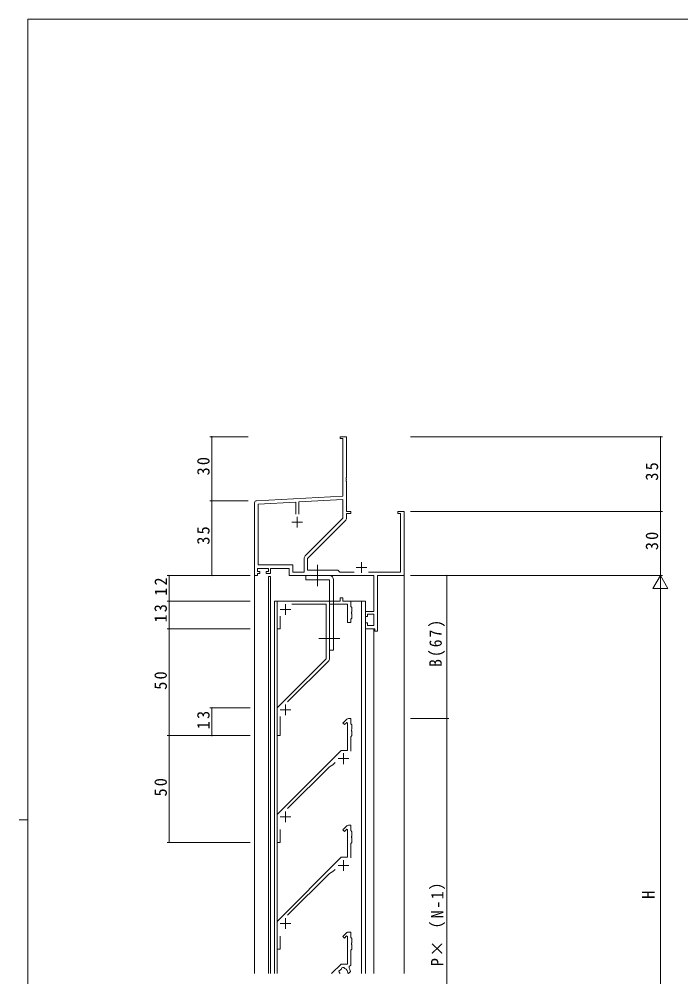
# Model space of a CAD drawing. Units: millimetres, scale not verified. Extents: x -841 to 292, y -594 to 212.
# Drawn here: x -841 to -531.2, y -240.6 to 208 of the extents above; entities that cross this region are included whole.
import ezdxf
from ezdxf.enums import TextEntityAlignment as Align

# ---------------------------------------------------------------- set-up
doc = ezdxf.new("R2010")
doc.units = ezdxf.units.MM
doc.header["$LTSCALE"] = 2
doc.linetypes.add('CHAIN2', pattern=[12, 9, -1, 1, -1])
for name, color, linetype, lineweight in [('0-1_YKK_ZWAK', 7, 'Continuous', 9), ('0-3_YKK_11', 7, 'Continuous', 9), ('0-4_YKK_12', 2, 'Continuous', 9), ('0-5_YKK_D', 6, 'Continuous', 9), ('0-6_YKK_13', 4, 'Continuous', 9)]:
    doc.layers.add(name, color=color, linetype=linetype, lineweight=lineweight)
doc.styles.add('ＭＳ ゴシック', font='')
doc.styles.get('ＭＳ ゴシック').set_extended_font_data('MS Gothic')

msp = doc.modelspace()

# ---------------------------------------------------------------- linework, layer by layer
at = {"layer": '0-1_YKK_ZWAK'}
for p, q in [((-837, -542), (-837, 208)), ((263, 208), (-837, 208)), ((-841, -167), (-837, -167))]:
    msp.add_line(p, q, dxfattribs=at)
at = {"layer": '0-3_YKK_11'}
for p, q in [((-690.782, 12.4), (-690.782, 11.5)), ((-687.782, 12.4), (-690.782, 12.4)), ((-690.782, 11.5), (-689.412, 11.5)), ((-689.412, 11.5), (-689.412, -15.432)), ((-687.782, -6.642), (-687.782, 12.4)), ((-687.902, -6.825), (-687.782, -6.642)), ((-687.902, -7.375), (-687.902, -6.825)), ((-687.782, -7.558), (-687.902, -7.375)), ((-687.902, -7.825), (-687.782, -7.642)), ((-687.902, -8.375), (-687.902, -7.825)), ((-687.782, -8.558), (-687.902, -8.375)), ((-687.782, -7.642), (-687.782, -7.558)), ((-687.782, -22.6), (-687.782, -8.558)), ((-689.412, -15.432), (-729.834, -17.55)), ((-689.412, -17.064), (-710.132, -18.15)), ((-689.412, -25.725), (-689.412, -17.064)), ((-730.782, -18.549), (-730.782, -52.6)), ((-711.432, -18.218), (-729.152, -19.147)), ((-729.152, -19.147), (-729.152, -47.67)), ((-711.432, -23.9), (-711.432, -18.218)), ((-711.432, -23.9), (-711.432, -18.218)), ((-710.132, -18.15), (-710.132, -23.9)), ((-710.782, -25.1), (-710.782, -30.1)), ((-707.085, -43.398), (-689.412, -25.725)), ((-685.782, -22.6), (-687.782, -22.6)), ((-687.782, -23.5), (-685.782, -23.5)), ((-687.782, -25.654), (-687.782, -23.5)), ((-685.782, -23.5), (-685.782, -22.6)), ((-663.782, -22.6), (-663.782, -23.5)), ((-660.782, -22.6), (-663.782, -22.6)), ((-663.782, -23.5), (-662.412, -23.5)), ((-662.412, -23.5), (-662.412, -50.97)), ((-660.782, -52.6), (-660.782, -22.6)), ((-713.282, -27.6), (-708.282, -27.6)), ((-705.982, -44.6), (-688.309, -26.927)), ((-707.612, -50.97), (-707.612, -44.67)), ((-705.982, -50.1), (-705.982, -44.6)), ((-729.482, -50.8), (-729.482, -49.3)), ((-729.482, -49.3), (-724.282, -49.3)), ((-729.152, -47.67), (-712.952, -47.67)), ((-724.282, -49.3), (-724.282, -50.8)), ((-723.282, -49.3), (-714.582, -49.3)), ((-723.282, -51.6), (-723.282, -49.3)), ((-714.582, -49.3), (-714.582, -52.6)), ((-712.952, -47.67), (-712.952, -50.97)), ((-683.282, -48.9), (-678.282, -48.9)), ((-680.782, -46.4), (-680.782, -51.4)), ((-730.782, -52.6), (-729.482, -52.6)), ((-728.382, -50.8), (-729.482, -50.8)), ((-729.482, -51.6), (-728.382, -51.6)), ((-729.482, -52.6), (-729.482, -51.6)), ((-728.382, -51.6), (-728.382, -50.8)), ((-725.382, -50.8), (-725.382, -51.6)), ((-724.282, -50.8), (-725.382, -50.8)), ((-725.382, -51.6), (-723.282, -51.6)), ((-714.582, -52.6), (-674.912, -52.6)), ((-712.952, -50.97), (-707.612, -50.97)), ((-691.782, -50.1), (-705.982, -50.1)), ((-690.912, -50.97), (-691.782, -50.1)), ((-684.132, -50.97), (-690.912, -50.97)), ((-662.412, -50.97), (-677.431, -50.97)), ((-674.912, -52.6), (-674.912, -69.5)), ((-673.282, -52.6), (-660.782, -52.6)), ((-673.282, -78.6), (-673.282, -52.6)), ((-720.282, -64.6), (-690.682, -64.6)), ((-720.282, -77.6), (-720.282, -64.6)), ((-716.282, -66.1), (-716.282, -71.1)), ((-697.282, -66.1), (-713.288, -66.1)), ((-697.282, -91.6), (-697.282, -66.1)), ((-695.782, -66.1), (-695.782, -91.807)), ((-687.282, -66.1), (-695.782, -66.1)), ((-690.682, -63.1), (-689.482, -63.1)), ((-690.682, -64.6), (-690.682, -63.1)), ((-689.482, -63.1), (-689.482, -64.6)), ((-689.482, -64.6), (-685.782, -64.6)), ((-687.282, -74.6), (-687.282, -66.1)), ((-685.782, -64.6), (-685.782, -67.1)), ((-685.782, -67.1), (-685.282, -67.6)), ((-718.782, -68.6), (-713.782, -68.6)), ((-718.782, -71.593), (-718.782, -77.6)), ((-685.282, -69.642), (-685.402, -69.825)), ((-685.402, -69.825), (-685.402, -70.375)), ((-685.402, -70.375), (-685.282, -70.558)), ((-685.282, -67.6), (-685.282, -69.642)), ((-685.282, -70.558), (-685.282, -72.6)), ((-678.782, -69.5), (-678.782, -71.8)), ((-674.912, -69.5), (-678.782, -69.5)), ((-677.982, -71.8), (-677.982, -70.7)), ((-677.982, -70.7), (-674.912, -70.7)), ((-674.912, -70.7), (-674.912, -75.97)), ((-685.782, -74.6), (-687.282, -74.6)), ((-685.282, -72.6), (-685.782, -73.1)), ((-685.782, -73.1), (-685.782, -74.6)), ((-678.782, -71.8), (-677.982, -71.8)), ((-678.782, -74.8), (-678.782, -77.6)), ((-677.982, -74.8), (-678.782, -74.8)), ((-677.982, -75.97), (-677.982, -74.8)), ((-674.912, -75.97), (-677.982, -75.97)), ((-718.782, -77.6), (-720.282, -77.6)), ((-678.782, -77.6), (-674.482, -77.6)), ((-674.482, -77.6), (-674.482, -78.6)), ((-674.482, -78.6), (-673.282, -78.6)), ((-720.282, -114.6), (-697.282, -91.6)), ((-696.075, -92.514), (-715.341, -111.78)), ((-720.282, -127.6), (-720.282, -114.6)), ((-718.782, -115.6), (-713.782, -115.6)), ((-716.282, -113.1), (-716.282, -118.1)), ((-718.782, -118.713), (-718.782, -127.6)), ((-689.435, -121.754), (-687.575, -119.893)), ((-686.868, -119.6), (-685.782, -119.6)), ((-685.782, -119.6), (-685.782, -122.1)), ((-688.728, -122.461), (-689.435, -121.754)), ((-687.652, -121.385), (-688.728, -122.461)), ((-687.282, -121.538), (-687.652, -121.385)), ((-687.282, -134.6), (-687.282, -121.538)), ((-685.782, -122.1), (-685.282, -122.6)), ((-685.282, -124.642), (-685.402, -124.825)), ((-685.402, -124.825), (-685.402, -125.375)), ((-685.402, -125.375), (-685.282, -125.558)), ((-685.282, -122.6), (-685.282, -124.642)), ((-685.282, -125.558), (-685.282, -127.6)), ((-718.782, -127.6), (-720.282, -127.6)), ((-685.282, -127.6), (-685.782, -128.1)), ((-685.782, -128.1), (-685.782, -134.893)), ((-720.282, -164.6), (-690.282, -134.6)), ((-691.582, -138.4), (-686.582, -138.4)), ((-690.282, -134.6), (-687.282, -134.6)), ((-689.082, -135.9), (-689.082, -140.9)), ((-695.755, -142.194), (-715.341, -161.78)), ((-694.082, -141.228), (-695.755, -142.194)), ((-693.113, -140.26), (-694.082, -141.228)), ((-720.282, -177.6), (-720.282, -164.6)), ((-718.782, -165.6), (-713.782, -165.6)), ((-716.282, -163.1), (-716.282, -168.1)), ((-689.435, -171.754), (-687.575, -169.893)), ((-686.868, -169.6), (-685.782, -169.6)), ((-685.782, -169.6), (-685.782, -172.1)), ((-718.782, -171.546), (-718.782, -177.6)), ((-688.728, -172.461), (-689.435, -171.754)), ((-687.652, -171.385), (-688.728, -172.461)), ((-687.282, -171.538), (-687.652, -171.385)), ((-687.282, -184.6), (-687.282, -171.538)), ((-685.782, -172.1), (-685.282, -172.6)), ((-685.282, -174.642), (-685.402, -174.825)), ((-685.402, -174.825), (-685.402, -175.375)), ((-685.282, -172.6), (-685.282, -174.642)), ((-718.782, -177.6), (-720.282, -177.6)), ((-685.282, -177.6), (-685.782, -178.1)), ((-685.782, -178.1), (-685.782, -184.893)), ((-685.402, -175.375), (-685.282, -175.558)), ((-685.282, -175.558), (-685.282, -177.6)), ((-720.282, -214.6), (-690.282, -184.6)), ((-691.582, -188.4), (-686.582, -188.4)), ((-690.282, -184.6), (-687.282, -184.6)), ((-689.082, -185.9), (-689.082, -190.9)), ((-695.755, -192.194), (-715.341, -211.78)), ((-694.082, -191.228), (-695.755, -192.194)), ((-693.113, -190.26), (-694.082, -191.228)), ((-720.282, -227.6), (-720.282, -214.6)), ((-716.282, -213.1), (-716.282, -218.1)), ((-718.782, -215.6), (-713.782, -215.6)), ((-685.782, -219.6), (-686.868, -219.6)), ((-685.782, -222.1), (-685.782, -219.6)), ((-718.782, -221.546), (-718.782, -227.6)), ((-687.575, -219.893), (-689.435, -221.754)), ((-689.435, -221.754), (-688.728, -222.461)), ((-688.728, -222.461), (-687.719, -221.452)), ((-687.719, -221.452), (-687.282, -221.633)), ((-687.282, -221.633), (-687.282, -234.6)), ((-685.282, -222.6), (-685.782, -222.1)), ((-685.282, -224.642), (-685.282, -222.6)), ((-718.782, -227.6), (-720.282, -227.6)), ((-685.782, -228.1), (-685.282, -227.6)), ((-685.782, -235.1), (-685.782, -228.1)), ((-685.402, -224.825), (-685.282, -224.642)), ((-685.402, -225.375), (-685.402, -224.825)), ((-685.282, -225.558), (-685.402, -225.375)), ((-685.282, -227.6), (-685.282, -225.558)), ((-690.282, -234.6), (-694.782, -239.1)), ((-690.654, -237.396), (-690.52, -237.317)), ((-687.282, -234.6), (-690.282, -234.6)), ((-690.164, -236.962), (-690.086, -236.828)), ((-688.676, -236.579), (-688.556, -236.678)), ((-687.955, -236.996), (-687.837, -237.04)), ((-687.837, -237.04), (-687.378, -237.695)), ((-687.378, -237.695), (-687.377, -237.822)), ((-686.534, -236.464), (-686.489, -235.808)), ((-686.489, -235.808), (-685.782, -235.1)), ((-690.803, -238.925), (-690.903, -238.806)), ((-687.282, -238.406), (-687.165, -238.691)), ((-687.165, -238.691), (-686.784, -239.072)), ((-686.784, -239.072), (-685.989, -238.277)), ((-685.989, -238.277), (-685.903, -238.03))]:
    msp.add_line(p, q, dxfattribs=at)
for centre, radius, start, end in [((-729.782, -18.549), 1, 93.00002, 180), ((-689.582, -25.654), 1.8, 314.99998, 359.99997), ((-705.812, -44.67), 1.8, 134.99998, 179.99997), ((-696.782, -91.807), 1, 315.00002, 0.00002), ((-686.868, -120.6), 1, 89.99997, 134.99997), ((-686.868, -170.6), 1, 89.99997, 134.99997), ((-686.868, -220.6), 1, 90, 135), ((-690.559, -238.14), 0.75, 97.29961, 242.70038), ((-689.082, -238.4), 1.8, 126.96925, 143.03073), ((-689.342, -236.923), 0.75, 27.29961, 172.70038), ((-689.082, -238.4), 1.8, 51.26019, 73.03073), ((-689.082, -238.4), 3.2, 6.63348, 37.23355), ((-689.082, -238.4), 1.8, 196.96925, 202.88538), ((-689.082, -238.4), 1.8, 359.79283, 18.73979)]:
    msp.add_arc(centre, radius, start, end, dxfattribs=at)
at = {"layer": '0-4_YKK_12'}
for p, q in [((-730.782, -22.6), (-730.782, -239.1)), ((-660.782, -22.6), (-660.782, -239.1)), ((-724.282, -53.1), (-723.282, -53.1)), ((-724.282, -53.1), (-724.282, -239.1)), ((-723.282, -53.1), (-723.282, -239.1)), ((-721.482, -64.6), (-721.482, -239.1)), ((-721.482, -64.6), (-691.482, -64.6)), ((-720.282, -64.6), (-720.282, -239.1)), ((-689.182, -64.6), (-678.782, -64.6)), ((-680.782, -64.6), (-680.782, -239.1)), ((-678.782, -64.6), (-678.782, -239.1)), ((-674.882, -77.6), (-678.782, -77.6)), ((-678.782, -77.6), (-678.782, -239.1)), ((-674.882, -77.6), (-674.882, -239.1))]:
    msp.add_line(p, q, dxfattribs=at)
at = {"layer": '0-5_YKK_D'}
for p, q in [((-733.782, 12.4), (-751.782, 12.4)), ((-750.782, 12.4), (-750.782, -17.6)), ((-657.782, 12.4), (-539.782, 12.4)), ((-540.782, 12.4), (-540.782, -22.6)), ((-733.782, -17.6), (-751.782, -17.6)), ((-733.782, -17.6), (-751.782, -17.6)), ((-750.782, -17.6), (-750.782, -52.6)), ((-657.782, -22.6), (-539.782, -22.6)), ((-657.782, -22.6), (-539.782, -22.6)), ((-540.782, -22.6), (-540.782, -52.6)), ((-732.782, -52.6), (-771.782, -52.6)), ((-770.782, -64.6), (-770.782, -52.6)), ((-733.782, -52.6), (-751.782, -52.6)), ((-657.782, -52.6), (-539.782, -52.6)), ((-657.782, -52.6), (-539.782, -52.6)), ((-657.782, -52.6), (-639.782, -52.6)), ((-640.782, -119.6), (-640.782, -52.6)), ((-540.782, -52.6), (-544.282, -58.662)), ((-540.782, -52.6), (-540.782, -64.724)), ((-540.782, -52.6), (-537.282, -58.662)), ((-544.282, -58.662), (-537.282, -58.662)), ((-540.782, -345.6), (-540.782, -59.6)), ((-732.782, -64.6), (-771.782, -64.6)), ((-732.782, -64.6), (-771.782, -64.6)), ((-770.782, -64.6), (-770.782, -77.6)), ((-732.782, -77.6), (-771.782, -77.6)), ((-732.782, -77.6), (-771.782, -77.6)), ((-770.782, -127.6), (-770.782, -77.6)), ((-732.782, -114.6), (-751.782, -114.6)), ((-750.782, -127.6), (-750.782, -114.6)), ((-657.782, -119.6), (-639.782, -119.6)), ((-657.782, -119.6), (-639.782, -119.6)), ((-640.782, -319.6), (-640.782, -119.6)), ((-732.782, -127.6), (-771.782, -127.6)), ((-732.782, -127.6), (-771.782, -127.6)), ((-770.782, -177.6), (-770.782, -127.6)), ((-732.782, -127.6), (-751.782, -127.6)), ((-732.782, -177.6), (-771.782, -177.6))]:
    msp.add_line(p, q, dxfattribs=at)
for centre, start, end in [((-750.782, 12.4), 90, 270), ((-750.782, 12.4), 270, 90), ((-540.782, 12.4), 90, 270), ((-540.782, 12.4), 270, 90), ((-750.782, -17.6), 90, 270), ((-750.782, -17.6), 90, 270), ((-750.782, -17.6), 270, 90), ((-750.782, -17.6), 270, 90), ((-540.782, -22.6), 90, 270), ((-540.782, -22.6), 90, 270), ((-540.782, -22.6), 270, 90), ((-540.782, -22.6), 270, 90), ((-770.782, -52.6), 90, 270), ((-770.782, -52.6), 270, 90), ((-750.782, -52.6), 90, 270), ((-750.782, -52.6), 270, 90), ((-640.782, -52.6), 90, 270), ((-640.782, -52.6), 270, 90), ((-770.782, -64.6), 90, 270), ((-770.782, -64.6), 90, 270), ((-770.782, -64.6), 270, 90), ((-770.782, -64.6), 270, 90), ((-770.782, -77.6), 90, 270), ((-770.782, -77.6), 90, 270), ((-770.782, -77.6), 270, 90), ((-770.782, -77.6), 270, 90), ((-750.782, -114.6), 90, 270), ((-750.782, -114.6), 270, 90), ((-640.782, -119.6), 90, 270), ((-640.782, -119.6), 90, 270), ((-640.782, -119.6), 270, 90), ((-640.782, -119.6), 270, 90), ((-770.782, -127.6), 90, 270), ((-770.782, -127.6), 90, 270), ((-770.782, -127.6), 270, 90), ((-770.782, -127.6), 270, 90), ((-750.782, -127.6), 90, 270), ((-750.782, -127.6), 270, 90), ((-770.782, -177.6), 90, 270), ((-770.782, -177.6), 270, 90)]:
    msp.add_arc(centre, 0.106, start, end, dxfattribs=at)
at = {"layer": '0-6_YKK_13', "linetype": 'CHAIN2'}
for p, q in [((-701.282, -57.6), (-701.282, -47.6)), ((-700.759, -82.1), (-690.805, -82.1))]:
    msp.add_line(p, q, dxfattribs=at)
at = {"layer": '0-6_YKK_13'}
for p, q in [((-706.782, -52.6), (-695.782, -52.6)), ((-706.782, -54.6), (-706.782, -52.6)), ((-695.782, -54.6), (-706.782, -54.6)), ((-695.782, -54.6), (-695.782, -87.6)), ((-693.782, -87.6), (-693.782, -54.6)), ((-693.782, -87.6), (-695.782, -87.6))]:
    msp.add_line(p, q, dxfattribs=at)
msp.add_arc((-695.782, -54.6), 2, 0, 90, dxfattribs=at)

# ---------------------------------------------------------------- texts
at = {"layer": '0-5_YKK_D', "color": 7, "style": 'ＭＳ ゴシック'}
msp.add_text('H', height=5.865, rotation=90, dxfattribs=at).set_placement((-541.782, -204.146), align=Align.BOTTOM_LEFT)
at = {"layer": '0-5_YKK_D', "color": 7, "char_height": 5.865, "attachment_point": 7, "rotation": 90, "style": 'ＭＳ ゴシック'}
for s, insert in [('\\T1.27;\\W0.95;30', (-751.782, -5.731)), ('\\T1.27;\\W0.95;35', (-541.782, -8.17)), ('\\T1.27;\\W0.95;35', (-751.782, -38.17)), ('\\T1.27;\\W0.95;30', (-541.782, -40.731)), ('\\T1.27;\\W0.95;12', (-771.782, -62.12)), ('\\T1.27;\\W0.95;13', (-771.782, -74.62)), ('\\T1.28;\\W0.9;B(67)', (-641.582, -95.38)), ('\\T1.27;\\W0.95;50', (-771.782, -106.12)), ('\\T1.27;\\W0.95;13', (-751.782, -124.62)), ('\\T1.27;\\W0.95;50', (-771.782, -156.12)), ('\\T1.18;\\W0.95;P×（N-1）', (-641.582, -235.6))]:
    msp.add_mtext(s, dxfattribs=dict(at, insert=insert))

doc.saveas('drawing.dxf')
